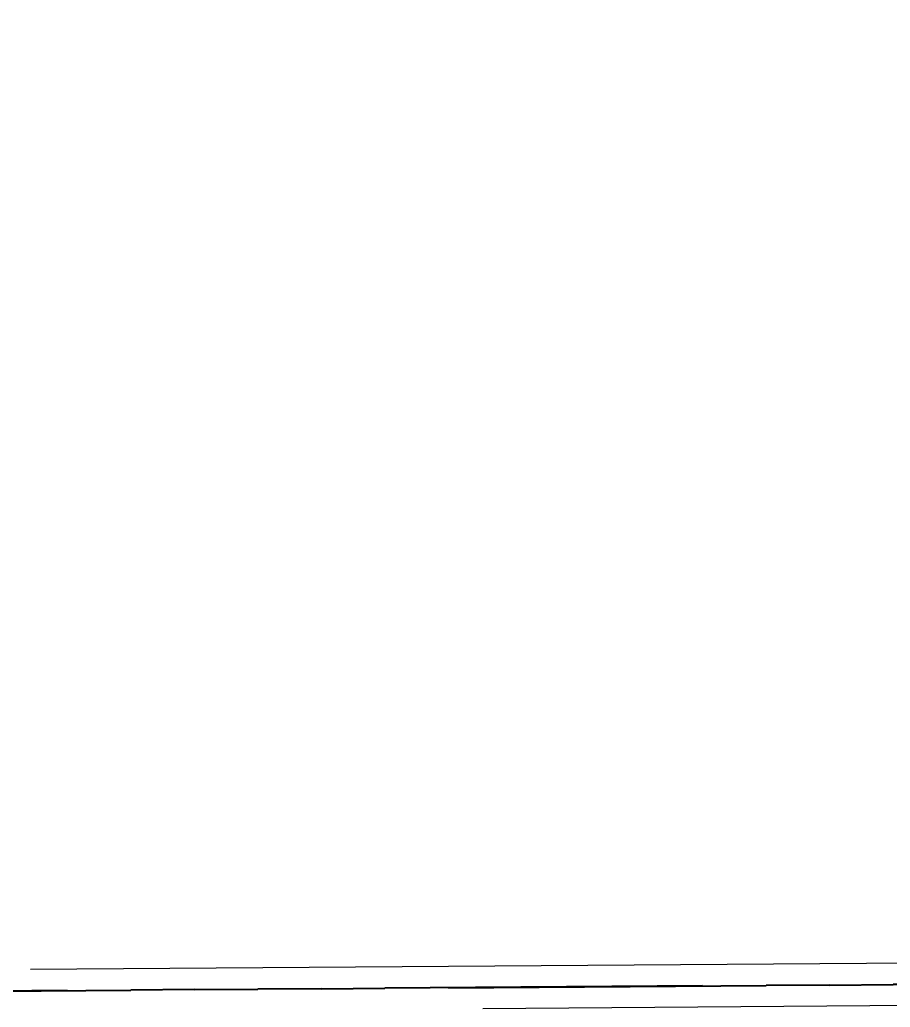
# Model space of a CAD drawing. Header units: feet. Extents: x 919634 to 928945, y 707022 to 708026.
# Drawn here: x 921024.03 to 921037.73, y 707186.44 to 707201.99 of the extents above; entities that cross this region are included whole.
import ezdxf

# ---------------------------------------------------------------- set-up
doc = ezdxf.new("R2010")
doc.units = ezdxf.units.FT
doc.header["$LTSCALE"] = 20
doc.header["$MEASUREMENT"] = 0
doc.linetypes.add('Site Plan$0$PHANTOM2', pattern=[1.25, 0.625, -0.125, 0.125, -0.125, 0.125, -0.125])
doc.layers.add('-u-site-xref', color=7, linetype='Continuous')
doc.layers.add('Site Plan$0$-u-site-bldg_interior', color=252, linetype='Continuous')
doc.layers.add('Site Plan$0$SP-LOT LINES', color=252, linetype='Site Plan$0$PHANTOM2', lineweight=40)
doc.layers.get('-u-site-xref').off()

# ---------------------------------------------------------------- blocks, each defined once
blk = doc.blocks.new('Site Plan')
at = {"layer": 'Site Plan$0$-u-site-bldg_interior'}
for p, q in [((921071.1035742816, 707187.368187785, 2.697553342125345e-08), (921024.1956832862, 707187.032971082, 2.697553752533984e-08)), ((921064.6917925965, 707186.6556837384, 2.697553752533984e-08), (921031.3124168421, 707186.4171455298, 2.697553342125345e-08))]:
    blk.add_line(p, q, dxfattribs=at)
at = {"layer": 'Site Plan$0$SP-LOT LINES', "ltscale": 0.4, "elevation": 2.697553752533984e-08}
for points in [[(921084.7722315552, 707187.132461978), (921084.6150175129, 707209.1319002379), (920990.6174176758, 707208.4601675116), (920990.774631718, 707186.4607292518)], [(921084.9294455975, 707165.1330237183), (921084.7722315552, 707187.132461978), (920990.774631718, 707186.4607292518), (920990.9318457603, 707164.4612909921)]]:
    blk.add_lwpolyline(points, close=True, dxfattribs=at)

msp = doc.modelspace()

# ---------------------------------------------------------------- block references
at = {"layer": '-u-site-xref'}
msp.add_blockref('Site Plan', (0, 0), dxfattribs=at)

doc.saveas('drawing.dxf')
